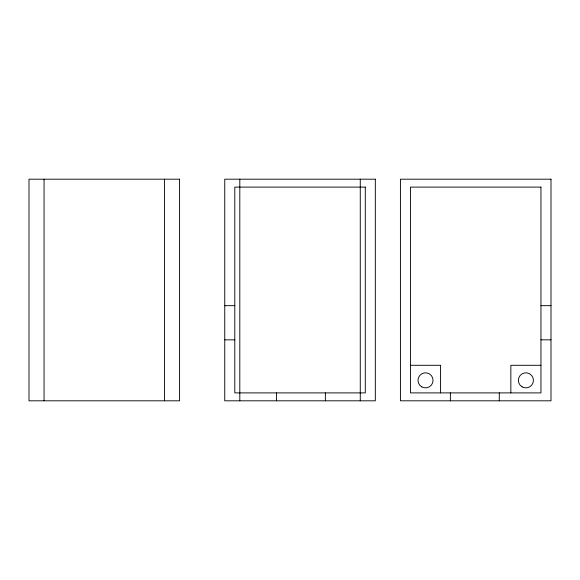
<?xml version="1.0" encoding="UTF-8"?>
<svg xmlns="http://www.w3.org/2000/svg" width="580" height="580" viewBox="0 0 580 580"><rect width="100%" height="100%" fill="white"/><g stroke="black" fill="none" stroke-linecap="round" stroke-linejoin="round"><path stroke-width="0.87" d="M224.75 305.667L234.791 305.667M540.959 305.667L551 305.667M224.75 339.837L234.791 339.837M540.959 339.837L551 339.837M410.459 365.291L440.575 365.291L440.575 392.892M540.959 365.291L510.849 365.291L510.849 392.892M499.278 392.892L499.278 400.809M450.37 392.892L450.37 400.809M360.267 179.191L360.267 400.809M325.38 392.892L325.38 400.809M276.471 392.892L276.471 400.809M239.808 179.191L239.808 400.809M164.517 179.191L164.517 400.809M44.058 179.191L44.058 400.809M179.575 179.191L29 179.191L29 400.809L179.575 400.809L179.575 179.191M375.325 179.191L224.75 179.191L224.75 400.809L375.325 400.809L375.325 179.191M551 179.191L400.425 179.191L400.425 400.809L551 400.809L551 179.191M365.291 187.108L234.791 187.108L234.791 392.892L365.291 392.892L365.291 187.108M540.959 187.108L410.459 187.108L410.459 392.892L540.959 392.892L540.959 187.108M522.138 386.867A7.526 7.526 0 0 0 533.433 380.349A7.526 7.526 0 0 0 522.138 373.825A7.526 7.526 0 0 0 522.138 386.867M421.754 386.867A7.526 7.526 0 0 0 433.05 380.349A7.526 7.526 0 0 0 421.754 373.825A7.526 7.526 0 0 0 421.754 386.867"/></g></svg>
